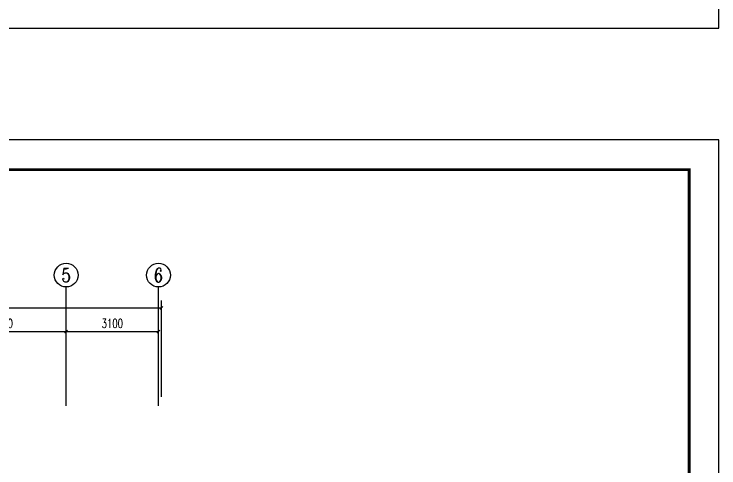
# Model space of a CAD drawing. Extents: x 6250600 to 6678662, y -692028 to -290561.
# Drawn here: x 6367433 to 6391120, y -526933 to -511667 of the extents above; entities that cross this region are included whole.
import ezdxf
from ezdxf.enums import TextEntityAlignment as Align

# ---------------------------------------------------------------- set-up
doc = ezdxf.new("R2010")
doc.units = 0
doc.header["$LTSCALE"] = 1000
doc.header["$MEASUREMENT"] = 0
doc.layers.get('0').update_dxf_attribs({"linetype": 'CONTINUOUS'})
doc.layers.get('Defpoints').update_dxf_attribs({"linetype": 'CONTINUOUS'})
for name, color, linetype in [('AXIS_TEXT', 7, 'CONTINUOUS'), ('PUB_TITLE', 4, 'CONTINUOUS'), ('建筑底图', 251, 'CONTINUOUS')]:
    doc.layers.add(name, color=color, linetype=linetype)
doc.styles.add('_TCH_AXIS', font='COMPLEX', dxfattribs={"bigfont": 'GBCBIG'})
doc.styles.add('_TCH_DIM_T3', font='SIMPLEX', dxfattribs={"width": 0.705882, "bigfont": 'GBCBIG'})
doc.styles.add('COMPLEX', font='COMPLEX')
doc.dimstyles.new('_TCH_ARCH&&100', dxfattribs={"dimtxt": 297.5, "dimasz": 100, "dimexe": 250, "dimexo": 300, "dimgap": 126.25, "dimtad": 1, "dimdec": 0, "dimzin": 0, "dimdsep": 46, "dimtxsty": '_TCH_DIM_T3', "dimblk": 'ARCHTICK', "dimcen": 0.09, "dimclrt": 7, "dimazin": 2, "dimtfac": 1, "dimtdec": 0, "dimtix": 1, "dimtmove": 2, "dimatfit": 3, "dimfxl": 0, "dimtolj": 1, "dimtzin": 0, "dimarcsym": 0})

# ---------------------------------------------------------------- blocks, each defined once
blk = doc.blocks.new('_AXISO')
blk.add_circle((0, 0), 0.5)
at = {"layer": 'AXIS_TEXT', "style": 'COMPLEX', "width": 1.041667}
blk.add_attdef('A', text='', height=0.56, dxfattribs=at).set_placement((-0.25, -0.28), (0.25, -0.28), align=Align.FIT)
blk = doc.blocks.new('_ArchTick')
at = {"color": 0, "linetype": 'ByBlock', "const_width": 0.4}
blk.add_lwpolyline([(-0.5, -0.5), (0.5, 0.5)], dxfattribs=at)
blk = doc.blocks.new('*D343')
at = {"layer": 'Defpoints', "color": 0, "transparency": 16777216}
for p in [(6372384, -521547), (6350184, -524847), (6372384, -524847)]:
    blk.add_point(p, dxfattribs=at)
at = {"layer": '建筑底图', "color": 0, "lineweight": -2, "transparency": 16777216}
for p, q in [((6350184, -524547), (6350184, -521297)), ((6372384, -524547), (6372384, -521297)), ((6350184, -521547), (6372384, -521547))]:
    blk.add_line(p, q, dxfattribs=at)
at = {"layer": '建筑底图', "color": 0, "lineweight": -2, "transparency": 16777216, "xscale": 100, "yscale": 100, "zscale": 100, "rotation": 180}
blk.add_blockref('_ArchTick', (6350184, -521547), dxfattribs=at)
at = {"layer": '建筑底图', "color": 0, "lineweight": -2, "transparency": 16777216, "xscale": 100, "yscale": 100, "zscale": 100}
blk.add_blockref('_ArchTick', (6372384, -521547), dxfattribs=at)
at = {"layer": '建筑底图', "color": 7, "transparency": 16777216, "insert": (6361284, -521272), "char_height": 297.5, "attachment_point": 5, "style": '_TCH_DIM_T3'}
blk.add_mtext('\\A1;22200', dxfattribs=at)
blk = doc.blocks.new('*D347')
at = {"layer": 'Defpoints', "color": 0, "transparency": 16777216}
for p in [(6369184, -522347), (6364884, -524847), (6369184, -524847)]:
    blk.add_point(p, dxfattribs=at)
at = {"layer": '建筑底图', "color": 0, "lineweight": -2, "transparency": 16777216}
for p, q in [((6364884, -524547), (6364884, -522097)), ((6369184, -524547), (6369184, -522097)), ((6364884, -522347), (6369184, -522347))]:
    blk.add_line(p, q, dxfattribs=at)
at = {"layer": '建筑底图', "color": 0, "lineweight": -2, "transparency": 16777216, "xscale": 100, "yscale": 100, "zscale": 100, "rotation": 180}
blk.add_blockref('_ArchTick', (6364884, -522347), dxfattribs=at)
at = {"layer": '建筑底图', "color": 0, "lineweight": -2, "transparency": 16777216, "xscale": 100, "yscale": 100, "zscale": 100}
blk.add_blockref('_ArchTick', (6369184, -522347), dxfattribs=at)
at = {"layer": '建筑底图', "color": 7, "transparency": 16777216, "insert": (6367034, -522072), "char_height": 297.5, "attachment_point": 5, "style": '_TCH_DIM_T3'}
blk.add_mtext('\\A1;4300', dxfattribs=at)
blk = doc.blocks.new('*D348')
at = {"layer": 'Defpoints', "color": 0, "transparency": 16777216}
for p in [(6372284, -522347), (6369184, -524847), (6372284, -524847)]:
    blk.add_point(p, dxfattribs=at)
at = {"layer": '建筑底图', "color": 0, "lineweight": -2, "transparency": 16777216}
for p, q in [((6369184, -524547), (6369184, -522097)), ((6372284, -524547), (6372284, -522097)), ((6369184, -522347), (6372284, -522347))]:
    blk.add_line(p, q, dxfattribs=at)
at = {"layer": '建筑底图', "color": 0, "lineweight": -2, "transparency": 16777216, "xscale": 100, "yscale": 100, "zscale": 100, "rotation": 180}
blk.add_blockref('_ArchTick', (6369184, -522347), dxfattribs=at)
at = {"layer": '建筑底图', "color": 0, "lineweight": -2, "transparency": 16777216, "xscale": 100, "yscale": 100, "zscale": 100}
blk.add_blockref('_ArchTick', (6372284, -522347), dxfattribs=at)
at = {"layer": '建筑底图', "color": 7, "transparency": 16777216, "insert": (6370734, -522072), "char_height": 297.5, "attachment_point": 5, "style": '_TCH_DIM_T3'}
blk.add_mtext('\\A1;3100', dxfattribs=at)

msp = doc.modelspace()

# ---------------------------------------------------------------- linework, layer by layer
at = {"layer": 'PUB_TITLE', "color": 4}
for points in [[(6331719.6, -512141.8), (6391119.6, -512141.8), (6391119.6, -470141.8), (6331719.6, -470141.8)], [(6331719.6, -557900.9), (6391119.6, -557900.9), (6391119.6, -515900.9), (6331719.6, -515900.9)]]:
    msp.add_lwpolyline(points, close=True, dxfattribs=at)
at = {"layer": 'PUB_TITLE', "color": 4, "const_width": 100}
msp.add_lwpolyline([(6334219.6, -556900.9), (6390119.6, -556900.9), (6390119.6, -516900.9), (6334219.6, -516900.9)], close=True, dxfattribs=at)
at = {"layer": '建筑底图'}
for p, q in [((6369184.5, -524846.7), (6369184.5, -520846.7)), ((6372284.5, -524846.7), (6372284.5, -520846.7))]:
    msp.add_line(p, q, dxfattribs=at)

# ---------------------------------------------------------------- block references
ref = msp.add_blockref('_AXISO', (6369184.5, -520446.7), dxfattribs=dict(at, xscale=800, yscale=800, zscale=800))
ref.add_attrib('A', '5', dxfattribs={"layer": 'AXIS_TEXT', "color": 0, "height": 465.9, "style": '_TCH_AXIS'}).set_placement((6369029.2, -520679.7), (6369339.8, -520679.7), align=Align.FIT)
ref = msp.add_blockref('_AXISO', (6372284.5, -520446.7), dxfattribs=dict(at, xscale=800, yscale=800, zscale=800))
ref.add_attrib('A', '6', dxfattribs={"layer": 'AXIS_TEXT', "color": 0, "height": 465.9, "style": '_TCH_AXIS'}).set_placement((6372129.2, -520679.7), (6372439.8, -520679.7), align=Align.FIT)

# ---------------------------------------------------------------- dimensions: what is measured, and where the dimension line sits
for p1, p2, distance, picture, middle in [((6350184.5, -524846.7), (6372384.5, -524846.7), 3300, '*D343', (6361284.5, -521271.7)), ((6364884.5, -524846.7), (6369184.5, -524846.7), 2500, '*D347', (6367034.5, -522071.7)), ((6369184.5, -524846.7), (6372284.5, -524846.7), 2500, '*D348', (6370734.5, -522071.7))]:
    dim = msp.add_aligned_dim(p1=p1, p2=p2, distance=distance, dimstyle='_TCH_ARCH&&100', dxfattribs=at)
    dim.commit()
    dim.dimension.update_dxf_attribs({"geometry": picture, "text_midpoint": middle})

doc.saveas('drawing.dxf')
